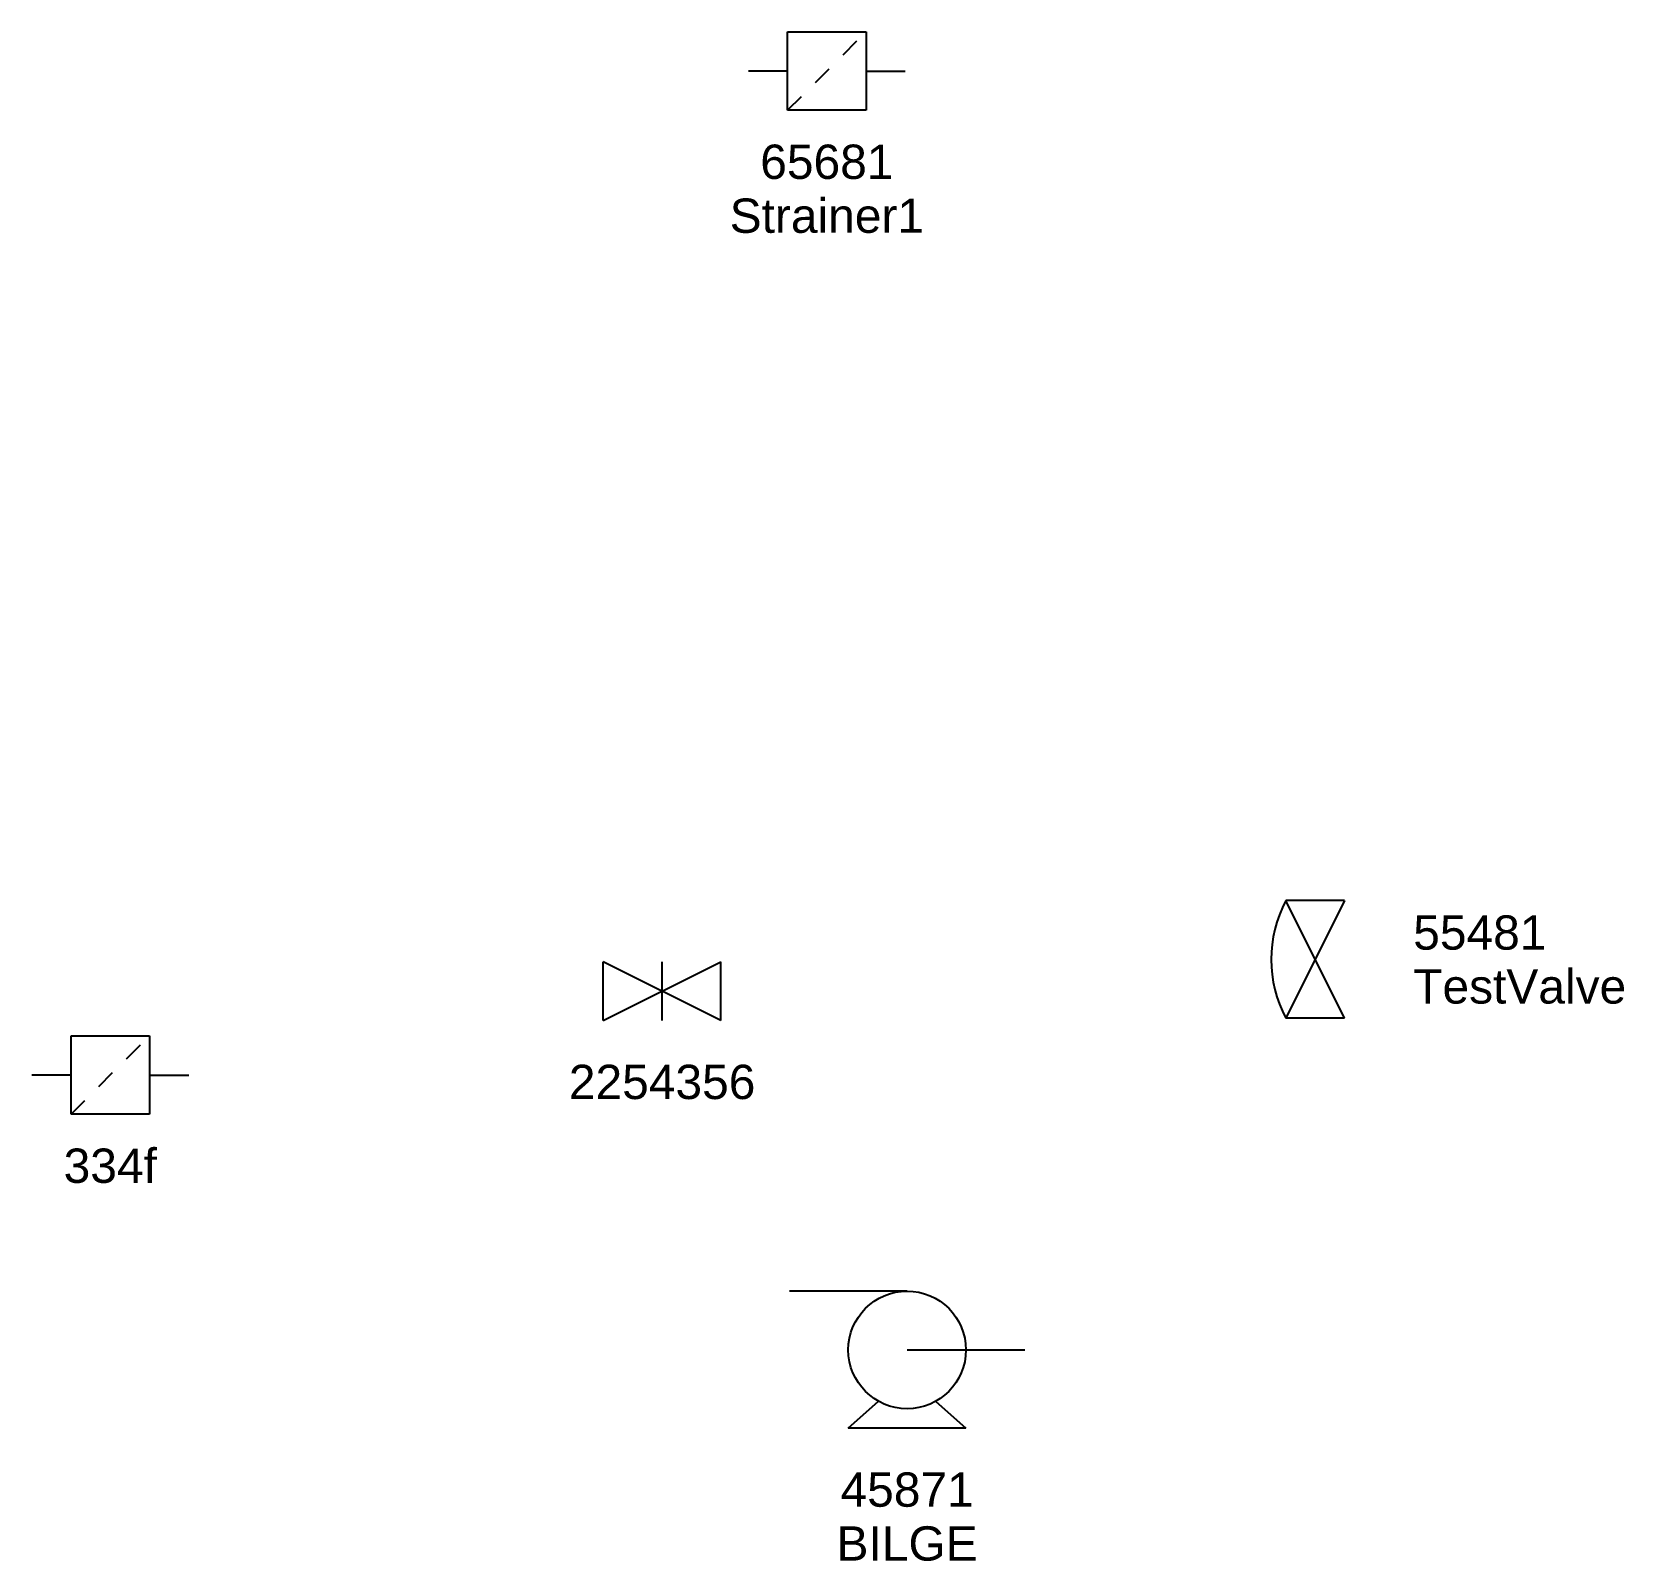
# Model space of a CAD drawing. Header units: millimetres. Extents: x 124 to 287, y 109 to 265.
import ezdxf
from ezdxf.enums import TextEntityAlignment as Align

# ---------------------------------------------------------------- set-up
doc = ezdxf.new("R2010")
doc.units = ezdxf.units.MM
doc.linetypes.add('MP_DASH-2', pattern=[4, 2, -2])
doc.linetypes.add('MP_DASHL-1', pattern=[3, 2, -1])
for name, color, linetype in [('ASSETID', 7, 'Continuous'), ('SYM-FUNC', 7, 'Continuous'), ('SYM-OPER', 40, 'Continuous')]:
    doc.layers.add(name, color=color, linetype=linetype)
doc.styles.get("Standard").update_dxf_attribs({"font": 'arial.ttf'})

# ---------------------------------------------------------------- blocks, each defined once
blk = doc.blocks.new('MECH-PUMP-CENTRIFUGAL-L')
for p, q in [((0, 6), (-12, 6)), ((0, 0), (12, 0)), ((-6, -8), (-2.91, -5.24)), ((2.91, -5.24), (6, -8)), ((6, -8), (-6, -8))]:
    blk.add_line(p, q)
blk.add_circle((0, 0), 6)
for tag, p, flags in [('GROUP', (-31.72, 31.1), 3), ('TYPE', (-31.95, 27.3), 1), ('MODEL', (-31.95, 23.61), 1), ('CAPACITY', (-31.9, 19.73), 1), ('SIZE', (-31.9, 15.92), 1)]:
    blk.add_attdef(tag, p, '', height=2.5, dxfattribs=dict(flags=flags))
blk.add_attdef('LABEL', text='', height=3.5).set_placement((0, -21.5), align=Align.CENTER)
at = {"layer": 'ASSETID'}
blk.add_attdef('ASSETID', text='', height=3.5, dxfattribs=at).set_placement((0, -16), align=Align.CENTER)
blk = doc.blocks.new('VALVES-GATE')
for tag, p, flags in [('GROUP', (-31.72, 23.58), 3), ('TYPE', (-31.95, 19.78), 1), ('ACTUATOR', (-31.95, 16.08), 1), ('SIZE', (-31.9, 12.2), 1)]:
    blk.add_attdef(tag, p, '', height=2.5, dxfattribs=dict(flags=flags))
blk.add_attdef('LABEL', text='', height=3.5).set_placement((0, -16.5), align=Align.CENTER)
at = {"layer": 'ASSETID'}
blk.add_attdef('ASSETID', text='', height=3.5, dxfattribs=at).set_placement((0, -11), align=Align.CENTER)
blk.add_wipeout([(-6, -3), (-6, 3), (0, 0), (6, 3), (6, -3), (0, 0)])
for p, q in [((-6, -3), (-6, 3)), ((6, -3), (-6, 3)), ((-6, -3), (6, 3)), ((0, -3), (0, 3)), ((6, -3), (6, 3))]:
    blk.add_line(p, q)
blk = doc.blocks.new('VALVES-DIAPHRAGM-D')
for tag, p, flags in [('GROUP', (-31.72, 23.58), 3), ('TYPE', (-31.95, 19.78), 1), ('ACTUATOR', (-31.95, 16.08), 1), ('SIZE', (-31.9, 12.2), 1)]:
    blk.add_attdef(tag, p, '', height=2.5, dxfattribs=dict(flags=flags))
blk.add_attdef('LABEL', (10, -4.5), '', height=3.5)
at = {"layer": 'ASSETID'}
blk.add_attdef('ASSETID', (10, 1), '', height=3.5, dxfattribs=at)
blk.add_wipeout([(3, -6), (-3, -6), (0, 0), (-3, 6), (3, 6), (0, 0)])
for p, q in [((3, 6), (-3, -6)), ((3, -6), (-3, 6)), ((3, 6), (-3, 6)), ((3, -6), (-3, -6))]:
    blk.add_line(p, q)
blk.add_arc((8.25, 0), 12.75, 151.9275, 208.0725)
blk = doc.blocks.new('MECH-STRAINER')
for tag, p, flags in [('GROUP', (-31.72, 31.1), 3), ('TYPE', (-31.95, 27.3), 1), ('MODEL', (-31.95, 23.61), 1), ('CAPACITY', (-31.9, 19.73), 1), ('SIZE', (-31.9, 15.92), 1)]:
    blk.add_attdef(tag, p, '', height=2.5, dxfattribs=dict(flags=flags))
blk.add_attdef('LABEL', text='', height=3.5).set_placement((0, -16.5), align=Align.CENTER)
at = {"layer": 'ASSETID'}
blk.add_attdef('ASSETID', text='', height=3.5, dxfattribs=at).set_placement((0, -11), align=Align.CENTER)
at = {"linetype": 'MP_DASHL-1'}
blk.add_wipeout([(-4, -4), (-4, 4), (4, 4), (4, -4)], dxfattribs=at)
for p, q in [((-4, -4), (-4, 4)), ((-4, 4), (4, 4)), ((4, 4), (4, -4)), ((-4, 0), (-8, 0)), ((4, 0), (8, 0)), ((4, -4), (-4, -4))]:
    blk.add_line(p, q)
at = {"linetype": 'MP_DASH-2'}
blk.add_line((-4, -4), (4, 4), dxfattribs=at)

msp = doc.modelspace()

# ---------------------------------------------------------------- block references
at = {"layer": 'SYM-FUNC'}
for name, p, values in [('MECH-STRAINER', (205.32, 260.62), {'ASSETID': '65681', 'LABEL': 'Strainer1'}), ('MECH-STRAINER', (132.2, 158.2), {'ASSETID': '334f'}), ('MECH-PUMP-CENTRIFUGAL-L', (213.51, 130.16), {'ASSETID': '45871', 'LABEL': 'BILGE'})]:
    msp.add_blockref(name, p, dxfattribs=at).add_auto_attribs(values)
at = {"layer": 'SYM-OPER'}
for name, p, values in [('VALVES-DIAPHRAGM-D', (255.15, 169.99), {'ASSETID': '55481', 'LABEL': 'TestValve'}), ('VALVES-GATE', (188.51, 166.75), {'ASSETID': '2254356'})]:
    msp.add_blockref(name, p, dxfattribs=at).add_auto_attribs(values)

doc.saveas('drawing.dxf')
